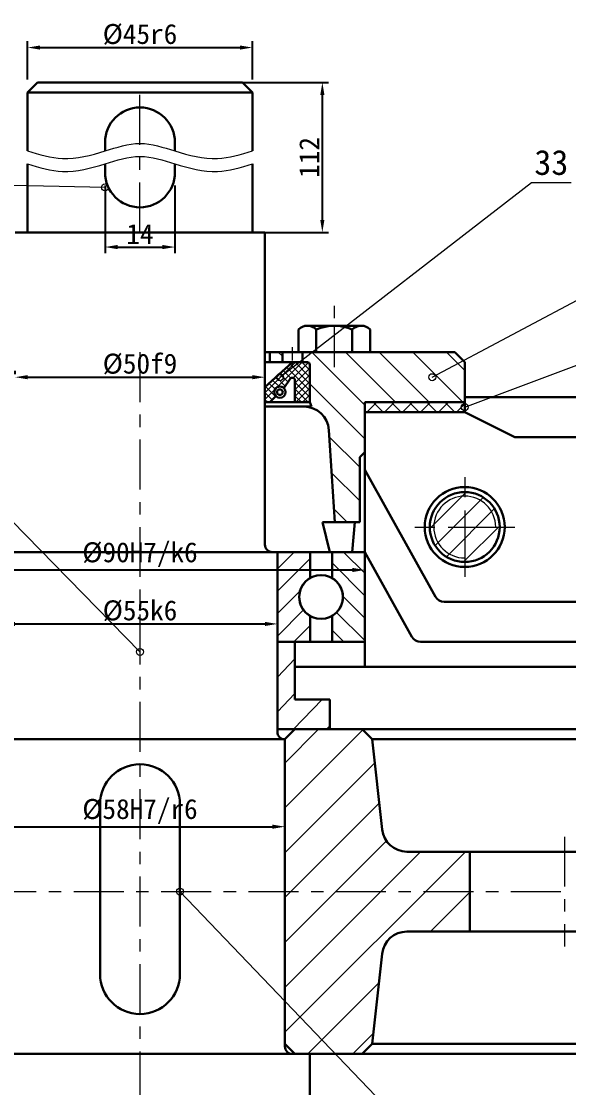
# Model space of a CAD drawing. Header units: millimetres. Extents: x 0 to 1189, y 0 to 841.
# Drawn here: x 405.2 to 514.7, y 177.4 to 390.9 of the extents above; entities that cross this region are included whole.
import ezdxf
from ezdxf.enums import TextEntityAlignment as Align

# ---------------------------------------------------------------- set-up
doc = ezdxf.new("R2010")
doc.units = ezdxf.units.MM
for name, color, linetype, lineweight in [('剖面线', 7, 'Continuous', 15), ('尺寸', 3, 'Continuous', 15), ('文字', 7, 'Continuous', 15), ('标注', 7, 'Continuous', 15), ('粗实线', 7, 'Continuous', 30), ('细实线', 7, 'Continuous', 15)]:
    doc.layers.add(name, color=color, linetype=linetype, lineweight=lineweight)
doc.styles.get("Standard").update_dxf_attribs({"font": ''})
doc.styles.get('Standard').set_extended_font_data('SimSun')
doc.dimstyles.new('ISO-25', dxfattribs={"dimtxt": 2.5, "dimasz": 2.5, "dimexe": 1.25, "dimexo": 0.625, "dimtad": 1, "dimtxsty": 'Standard', "dimcen": 2.5, "dimadec": 0, "dimazin": 0, "dimtfac": 1, "dimtmove": 0, "dimatfit": 3, "dimfxl": 1, "dimarcsym": 0})
pattern_1 = [(45, (0, 0), (-2.245064030267288, 2.245064030267288), [])]
pattern_2 = [(135, (0, 0), (-3.367596045400933, -3.367596045400932), [])]

# ---------------------------------------------------------------- blocks, each defined once
blk = doc.blocks.new('*D18')
at = {"layer": 'Defpoints', "color": 0, "transparency": 16777216}
for p in [(451.433311814071, 385.666666666667), (406.433311814071, 378.666666666667), (451.433311814071, 378.666666666667)]:
    blk.add_point(p, dxfattribs=at)
at = {"layer": '尺寸', "color": 0, "lineweight": -2, "transparency": 16777216}
for p, q in [((406.433311814071, 379.291666666667), (406.433311814071, 386.916666666667)), ((451.433311814071, 379.291666666667), (451.433311814071, 386.916666666667)), ((408.933311814071, 385.666666666667), (448.933311814071, 385.666666666667))]:
    blk.add_line(p, q, dxfattribs=at)
at = {"layer": '尺寸', "color": 0, "transparency": 16777216}
for points in [[(408.933311814071, 386.0833333333337), (408.933311814071, 385.2500000000003), (406.433311814071, 385.666666666667)], [(448.933311814071, 386.0833333333337), (448.933311814071, 385.2500000000003), (451.433311814071, 385.666666666667)]]:
    blk.add_solid(points, dxfattribs=at)
at = {"layer": '尺寸', "color": 0, "transparency": 16777216, "insert": (428.933311814071, 388.291666666667), "char_height": 4, "attachment_point": 5}
blk.add_mtext('%%c45r6', dxfattribs=at)
blk = doc.blocks.new('*D19')
at = {"layer": 'Defpoints', "color": 0, "transparency": 16777216}
for p in [(428.933311814071, 378.666666666667), (465.433311814071, 378.666666666667), (428.933311814071, 348.666666666667)]:
    blk.add_point(p, dxfattribs=at)
at = {"layer": '尺寸', "color": 0, "lineweight": -2, "transparency": 16777216}
for p, q in [((429.558311814071, 378.666666666667), (466.683311814071, 378.666666666667)), ((465.433311814071, 351.166666666667), (465.433311814071, 376.166666666667)), ((429.558311814071, 348.666666666667), (466.683311814071, 348.666666666667))]:
    blk.add_line(p, q, dxfattribs=at)
at = {"layer": '尺寸', "color": 0, "transparency": 16777216}
for points in [[(465.0166451474043, 376.166666666667), (465.8499784807377, 376.166666666667), (465.433311814071, 378.666666666667)], [(465.0166451474043, 351.166666666667), (465.8499784807377, 351.166666666667), (465.433311814071, 348.666666666667)]]:
    blk.add_solid(points, dxfattribs=at)
at = {"layer": '尺寸', "color": 0, "transparency": 16777216, "insert": (462.8083118140709, 363.6666666666671), "char_height": 4, "attachment_point": 5, "rotation": 90}
blk.add_mtext('112', dxfattribs=at)
blk = doc.blocks.new('*D20')
at = {"layer": 'Defpoints', "color": 0, "transparency": 16777216}
for p in [(421.933311814071, 358.666666666667), (435.933311814071, 358.666666666667), (435.933311814071, 345.723023899547)]:
    blk.add_point(p, dxfattribs=at)
at = {"layer": '尺寸', "color": 0, "lineweight": -2, "transparency": 16777216}
for p, q in [((421.933311814071, 358.041666666667), (421.933311814071, 344.473023899547)), ((435.933311814071, 358.041666666667), (435.933311814071, 344.473023899547)), ((424.433311814071, 345.723023899547), (433.433311814071, 345.723023899547))]:
    blk.add_line(p, q, dxfattribs=at)
at = {"layer": '尺寸', "color": 0, "transparency": 16777216}
for points in [[(424.433311814071, 346.1396905662137), (424.433311814071, 345.3063572328803), (421.933311814071, 345.723023899547)], [(433.433311814071, 346.1396905662137), (433.433311814071, 345.3063572328803), (435.933311814071, 345.723023899547)]]:
    blk.add_solid(points, dxfattribs=at)
at = {"layer": '尺寸', "color": 0, "transparency": 16777216, "insert": (428.933311814071, 348.348023899547), "char_height": 4, "attachment_point": 5}
blk.add_mtext('14', dxfattribs=at)
blk = doc.blocks.new('*D25')
at = {"layer": 'Defpoints', "color": 0, "transparency": 16777216}
for p in [(401.433311814071, 270.266666666667), (456.433311814071, 270.266666666667), (456.433311814071, 270.266666666667)]:
    blk.add_point(p, dxfattribs=at)
at = {"layer": '尺寸', "color": 0, "lineweight": -2, "transparency": 16777216}
for p, q in [((401.433311814071, 270.891666666667), (401.433311814071, 271.516666666667)), ((456.433311814071, 270.891666666667), (456.433311814071, 271.516666666667)), ((403.933311814071, 270.266666666667), (453.933311814071, 270.266666666667))]:
    blk.add_line(p, q, dxfattribs=at)
at = {"layer": '尺寸', "color": 0, "transparency": 16777216}
for points in [[(403.933311814071, 270.6833333333337), (403.933311814071, 269.8500000000003), (401.433311814071, 270.266666666667)], [(453.933311814071, 270.6833333333337), (453.933311814071, 269.8500000000003), (456.433311814071, 270.266666666667)]]:
    blk.add_solid(points, dxfattribs=at)
at = {"layer": '尺寸', "color": 0, "transparency": 16777216, "insert": (428.933311814071, 272.891666666667), "char_height": 4, "attachment_point": 5}
blk.add_mtext('%%c55k6', dxfattribs=at)
blk = doc.blocks.new('*D26')
at = {"layer": 'Defpoints', "color": 0, "transparency": 16777216}
for p in [(383.933311814071, 281.066666666667), (473.933311814071, 281.066666666667), (473.933311814071, 281.066666666667)]:
    blk.add_point(p, dxfattribs=at)
at = {"layer": '尺寸', "color": 0, "lineweight": -2, "transparency": 16777216}
for p, q in [((383.933311814071, 281.691666666667), (383.933311814071, 282.316666666667)), ((473.933311814071, 281.691666666667), (473.933311814071, 282.316666666667)), ((386.433311814071, 281.066666666667), (471.433311814071, 281.066666666667))]:
    blk.add_line(p, q, dxfattribs=at)
at = {"layer": '尺寸', "color": 0, "transparency": 16777216}
for points in [[(386.433311814071, 281.4833333333337), (386.433311814071, 280.6500000000003), (383.933311814071, 281.066666666667)], [(471.433311814071, 281.4833333333337), (471.433311814071, 280.6500000000003), (473.933311814071, 281.066666666667)]]:
    blk.add_solid(points, dxfattribs=at)
at = {"layer": '尺寸', "color": 0, "transparency": 16777216, "insert": (428.933311814071, 284.1274208566111), "char_height": 4, "attachment_point": 5}
blk.add_mtext('%%c90H7/k6', dxfattribs=at)
blk = doc.blocks.new('*D27')
at = {"layer": 'Defpoints', "color": 0, "transparency": 16777216}
for p in [(399.933311814071, 229.666666666667), (457.933311814071, 229.666666666667), (457.933311814071, 229.666666666667)]:
    blk.add_point(p, dxfattribs=at)
at = {"layer": '尺寸', "color": 0, "lineweight": -2, "transparency": 16777216}
for p, q in [((399.933311814071, 230.291666666667), (399.933311814071, 230.916666666667)), ((457.933311814071, 230.291666666667), (457.933311814071, 230.916666666667)), ((402.433311814071, 229.666666666667), (455.433311814071, 229.666666666667))]:
    blk.add_line(p, q, dxfattribs=at)
at = {"layer": '尺寸', "color": 0, "transparency": 16777216}
for points in [[(402.433311814071, 230.0833333333337), (402.433311814071, 229.2500000000003), (399.933311814071, 229.666666666667)], [(455.433311814071, 230.0833333333337), (455.433311814071, 229.2500000000003), (457.933311814071, 229.666666666667)]]:
    blk.add_solid(points, dxfattribs=at)
at = {"layer": '尺寸', "color": 0, "transparency": 16777216, "insert": (428.933311814071, 232.7274208566111), "char_height": 4, "attachment_point": 5}
blk.add_mtext('%%c58H7/r6', dxfattribs=at)
blk = doc.blocks.new('*D29')
at = {"layer": 'Defpoints', "color": 0, "transparency": 16777216}
for p in [(403.933311814071, 319.666666666667), (453.933311814071, 319.666666666667), (453.933311814071, 319.666666666667)]:
    blk.add_point(p, dxfattribs=at)
at = {"layer": '尺寸', "color": 0, "lineweight": -2, "transparency": 16777216}
for p, q in [((403.933311814071, 320.291666666667), (403.933311814071, 320.916666666667)), ((453.933311814071, 320.291666666667), (453.933311814071, 320.916666666667)), ((406.433311814071, 319.666666666667), (451.433311814071, 319.666666666667))]:
    blk.add_line(p, q, dxfattribs=at)
at = {"layer": '尺寸', "color": 0, "transparency": 16777216}
for points in [[(406.433311814071, 320.0833333333337), (406.433311814071, 319.2500000000003), (403.933311814071, 319.666666666667)], [(451.433311814071, 320.0833333333337), (451.433311814071, 319.2500000000003), (453.933311814071, 319.666666666667)]]:
    blk.add_solid(points, dxfattribs=at)
at = {"layer": '尺寸', "color": 0, "transparency": 16777216, "insert": (428.933311814071, 322.291666666667), "char_height": 4, "attachment_point": 5}
blk.add_mtext('%%c50f9', dxfattribs=at)

msp = doc.modelspace()

# ---------------------------------------------------------------- hatches: boundary and pattern name
at = {"layer": '剖面线'}
h = msp.add_hatch(dxfattribs=at)
h.set_pattern_fill('ANSI31', color=256, scale=1.5, angle=90, style=0)
h.set_pattern_definition(pattern_2)
h.paths.add_polyline_path([(457.433311814071, 324.666666666667), (457.433311814071, 322.666666666667), (454.933311814071, 322.666666666667), (454.933311814071, 324.666666666667)], flags=16)
h = msp.add_hatch(dxfattribs=at)
h.set_pattern_fill('ANSI31', color=256, scale=1.5, angle=90, style=0)
h.set_pattern_definition(pattern_2)
edge = h.paths.add_edge_path(flags=16)
edge.add_arc((461.747456820861, 308.766666666667), 4.999999999999948, 3.715289105421256, 90)
edge.add_line((461.747456820861, 313.766666666667), (463.260885024911, 313.766666666667))
edge.add_line((463.260885024911, 313.766666666667), (462.933311814071, 314.666666666667))
edge.add_line((462.933311814071, 314.666666666667), (462.933311814071, 322.166666666667))
edge.add_arc((462.433311814071, 322.166666666667), 0.5, 0, 90)
edge.add_line((462.433311814071, 322.666666666667), (461.433311814071, 322.666666666667))
edge.add_line((461.433311814071, 322.666666666667), (461.433311814071, 324.666666666667))
edge.add_line((461.433311814071, 324.666666666667), (479.433311814071, 324.666666666667))
edge.add_line((479.433311814071, 324.666666666667), (488.433311814071, 324.666666666667))
edge.add_line((488.433311814071, 324.666666666667), (491.933311814071, 324.666666666667))
edge.add_line((491.933311814071, 324.666666666667), (493.933311814071, 322.666666666667))
edge.add_line((493.933311814071, 322.666666666667), (493.933311814071, 314.666666666667))
edge.add_line((493.933311814071, 314.666666666667), (488.433311814071, 314.666666666667))
edge.add_line((488.433311814071, 314.666666666667), (479.433311814071, 314.666666666667))
edge.add_line((479.433311814071, 314.666666666667), (473.933311814071, 314.666666666667))
edge.add_line((473.933311814071, 314.666666666667), (473.933311814071, 312.666666666667))
edge.add_line((473.933311814071, 312.666666666667), (473.933311814071, 304.666666666667))
edge.add_line((473.933311814071, 304.666666666667), (472.933311814071, 303.666666666667))
edge.add_line((472.933311814071, 303.666666666667), (472.933311814071, 290.666666666667))
edge.add_line((472.933311814071, 290.666666666667), (467.933311814071, 290.666666666667))
edge.add_line((467.933311814071, 290.666666666667), (466.736948633885, 309.090659641538))
h = msp.add_hatch(dxfattribs=at)
h.set_pattern_fill('ANSI37', color=256, scale=0.3, angle=90, style=0)
h.set_pattern_definition([(135, (0, 0), (-0.6735192090801865, -0.6735192090801864), []), (225, (0, 0), (0.6735192090801864, -0.6735192090801865), [])])
edge = h.paths.add_edge_path(flags=16)
edge.add_arc((462.433311814071, 322.166666666667), 0.5, 0, 90)
edge.add_line((462.433311814071, 322.666666666667), (459.433311814071, 322.666666666667))
edge.add_line((459.433311814071, 322.666666666667), (453.933311814071, 317.666666666667))
edge.add_line((453.933311814071, 317.666666666667), (453.933311814071, 314.666666666667))
edge.add_line((453.933311814071, 314.666666666667), (454.933311814071, 314.666666666667))
edge.add_line((454.933311814071, 314.666666666667), (456.137816685237, 315.871171537832))
edge.add_arc((456.933311814071, 316.666666666667), 1.12500000000019, 45, 225.0000000000368, ccw=False)
edge.add_line((457.728806942906, 317.462161795502), (459.021375354014, 319.341060691977))
edge.add_arc((459.433311814071, 319.057673407727), 0.5, 0, 145.474388524446, ccw=False)
edge.add_line((459.933311814071, 319.057673407727), (459.933311814071, 316.666666666667))
edge.add_line((459.933311814071, 316.666666666667), (459.933311814071, 314.666666666667))
edge.add_line((459.933311814071, 314.666666666667), (462.933311814071, 314.666666666667))
edge.add_line((462.933311814071, 314.666666666667), (462.933311814071, 322.166666666667))
h = msp.add_hatch(dxfattribs=at)
h.set_pattern_fill('ANSI37', color=256, scale=0.8, style=0)
h.set_pattern_definition([(45, (0, 0), (-1.79605122421383, 1.796051224213831), []), (135, (0, 0), (-1.796051224213831, -1.79605122421383), [])])
h.paths.add_polyline_path([(493.933311814071, 314.666666666667), (493.933311814071, 312.666666666667), (473.933311814071, 312.666666666667), (473.933311814071, 314.666666666667)], flags=16)
h = msp.add_hatch(dxfattribs=at)
h.set_pattern_fill('ANSI31', color=256, style=0)
h.set_pattern_definition(pattern_1)
edge = h.paths.add_edge_path(flags=16)
edge.add_arc((493.933311814071, 289.666666666667), 7, 0, 360)
h = msp.add_hatch(dxfattribs=at)
h.set_pattern_fill('ANSI31', color=256, style=0)
h.set_pattern_definition(pattern_1)
edge = h.paths.add_edge_path(flags=16)
edge.add_arc((493.933311814071, 289.666666666667), 7, 0, 360)
h = msp.add_hatch(dxfattribs=at)
h.set_pattern_fill('ANSI31', color=256, style=0)
h.set_pattern_definition(pattern_1)
edge = h.paths.add_edge_path(flags=16)
edge.add_line((456.433311814071, 275.666666666667), (456.433311814071, 266.666666666667))
edge.add_line((456.433311814071, 266.666666666667), (462.995811814071, 266.666666666667))
edge.add_line((462.995811814071, 266.666666666667), (462.995811814071, 271.87780552511))
edge.add_arc((465.183311814071, 275.666666666667), 4.375000000000064, 119.99999999999949, 240.0000000000008, ccw=False)
edge.add_line((462.995811814071, 279.455527808224), (462.995811814071, 284.666666666667))
edge.add_line((462.995811814071, 284.666666666667), (456.433311814071, 284.666666666667))
edge.add_line((456.433311814071, 284.666666666667), (456.433311814071, 275.666666666667))
h = msp.add_hatch(dxfattribs=at)
h.set_pattern_fill('ANSI31', color=256, angle=90, style=0)
h.set_pattern_definition([(135, (0, 0), (-2.245064030267288, -2.245064030267288), [])])
edge = h.paths.add_edge_path(flags=16)
edge.add_line((473.933311814071, 275.666666666667), (473.933311814071, 284.666666666667))
edge.add_line((473.933311814071, 284.666666666667), (467.370811814071, 284.666666666667))
edge.add_line((467.370811814071, 284.666666666667), (467.370811814071, 279.455527808224))
edge.add_arc((465.183311814071, 275.666666666667), 4.375000000000113, -60.000000000000796, 60.00000000000051, ccw=False)
edge.add_line((467.370811814071, 271.87780552511), (467.370811814071, 266.666666666667))
edge.add_line((467.370811814071, 266.666666666667), (473.933311814071, 266.666666666667))
edge.add_line((473.933311814071, 266.666666666667), (473.933311814071, 275.666666666667))
h = msp.add_hatch(dxfattribs=at)
h.set_pattern_fill('ANSI31', color=256, scale=1.5, angle=1.5, style=0)
h.set_pattern_definition([(46.50000000000001, (0, 0), (-3.454595441946019, 3.278288666741503), [])])
h.paths.add_polyline_path([(456.433311814071, 249.166666666667), (466.933311814071, 249.166666666667), (466.933311814071, 255.166666666667), (459.933311814071, 255.166666666667), (459.933311814071, 266.666666666667), (456.433311814071, 266.666666666667)], flags=16)
h = msp.add_hatch(dxfattribs=at)
h.set_pattern_fill('ANSI31', color=256, scale=2, style=0)
h.set_pattern_definition([(45, (0, 0), (-4.490128060534576, 4.490128060534577), [])])
edge = h.paths.add_edge_path(flags=16)
edge.add_line((457.933311814071, 247.166666666667), (459.933311814071, 249.166666666667))
edge.add_line((459.933311814071, 249.166666666667), (473.433311814071, 249.166666666667))
edge.add_line((473.433311814071, 249.166666666667), (475.433311814071, 247.166666666667))
edge.add_line((475.433311814071, 247.166666666667), (477.397802956379, 229.125421482207))
edge.add_arc((482.368421997334, 229.666666666667), 5.000000000000554, 186.2143900413611, 270)
edge.add_line((482.368421997334, 224.666666666667), (494.933311814071, 224.666666666667))
edge.add_line((494.933311814071, 224.666666666667), (494.933311814071, 208.666666666667))
edge.add_line((494.933311814071, 208.666666666667), (482.368421997334, 208.666666666667))
edge.add_arc((482.368421997334, 203.666666666667), 5, 90, 173.7856099586502)
edge.add_line((477.397802956379, 204.207911851126), (475.433311814071, 186.166666666667))
edge.add_line((475.433311814071, 186.166666666667), (473.433311814071, 184.166666666667))
edge.add_line((473.433311814071, 184.166666666667), (459.933311814071, 184.166666666667))
edge.add_line((459.933311814071, 184.166666666667), (457.933311814071, 186.166666666667))
edge.add_line((457.933311814071, 186.166666666667), (457.933311814071, 247.166666666667))

# ---------------------------------------------------------------- linework, layer by layer
for centre in [(421.933311814071, 357.666666666667), (456.933311814071, 319.666666666667), (487.433311814071, 319.666666666667), (493.933311814071, 313.666666666667), (428.933311814071, 264.666666666667), (436.933311814071, 216.666666666667)]:
    msp.add_circle(centre, 0.7, dxfattribs=at)
at = {"layer": '标注'}
for p, q in [((428.933311814071, 264.666666666667), (336.86665052722, 358.666666666667)), ((421.933311814071, 357.666666666667), (370.399981170646, 358.666666666667)), ((456.933311814071, 319.666666666667), (507.266645147405, 358.666666666667)), ((487.433311814071, 319.666666666667), (560.599978480738, 358.666666666667)), ((493.933311814071, 313.666666666667), (613.933311814071, 358.666666666667)), ((507.266645147405, 358.666666666667), (515.266645147405, 358.666666666667)), ((436.933311814071, 216.666666666667), (572.995811814071, 74.6666666666667))]:
    msp.add_line(p, q, dxfattribs=at)
at = {"layer": '粗实线'}
for p, q in [((406.433311814071, 376.666666666667), (408.433311814071, 378.666666666667)), ((408.433311814071, 378.666666666667), (449.433311814071, 378.666666666667)), ((449.433311814071, 378.666666666667), (451.433311814071, 376.666666666667)), ((406.433311814071, 364.961030943379), (406.433311814071, 376.666666666667)), ((406.433311814071, 376.666666666667), (451.433311814071, 376.666666666667)), ((451.433311814071, 376.666666666667), (451.433311814071, 364.961030943379)), ((421.933311814071, 364.961030943379), (421.933311814071, 366.666666666667)), ((435.933311814071, 364.961030943379), (435.933311814071, 366.666666666667)), ((406.433311814071, 348.666666666667), (406.433311814071, 362.372302389955)), ((421.933311814071, 362.372302389955), (421.933311814071, 360.666666666667)), ((435.933311814071, 362.372302389955), (435.933311814071, 360.666666666667)), ((451.433311814071, 362.372302389955), (451.433311814071, 348.666666666667)), ((403.933311814071, 348.666666666667), (453.933311814071, 348.666666666667)), ((453.933311814071, 348.666666666667), (453.933311814071, 286.166666666667)), ((460.634184779332, 324.666666666667), (460.634184779332, 329.222117788301)), ((473.216684779332, 329.966666666667), (462.431684779332, 329.966666666667)), ((464.229184779331, 324.666666666667), (464.229184779331, 329.222117788301)), ((471.419184779332, 324.666666666667), (471.419184779332, 329.222117788301)), ((475.014184779332, 324.666666666667), (475.014184779332, 329.222117788301)), ((453.933311814071, 324.666666666667), (453.933311814071, 313.766666666667)), ((454.933311814071, 324.666666666667), (453.933311814071, 324.666666666667)), ((454.933311814071, 322.666666666667), (454.933311814071, 324.666666666667)), ((454.933311814071, 324.666666666667), (457.433311814071, 324.666666666667)), ((457.433311814071, 324.666666666667), (457.433311814071, 322.666666666667)), ((457.433311814071, 324.666666666667), (461.433311814071, 324.666666666667)), ((467.824184779332, 324.666666666667), (460.634184779332, 324.666666666667)), ((460.634184779332, 324.666666666667), (460.634184779332, 324.666666666667)), ((479.433311814071, 324.666666666667), (461.433311814071, 324.666666666667)), ((461.433311814071, 324.666666666667), (461.433311814071, 322.666666666667)), ((467.824184779332, 324.666666666667), (475.014184779332, 324.666666666667)), ((475.014184779332, 324.666666666667), (475.014184779332, 324.666666666667)), ((488.433311814071, 324.666666666667), (479.433311814071, 324.666666666667)), ((491.933311814071, 324.666666666667), (488.433311814071, 324.666666666667)), ((493.933311814071, 322.666666666667), (491.933311814071, 324.666666666667)), ((459.433311814071, 322.666666666667), (453.933311814071, 317.666666666667)), ((459.433311814071, 322.666666666667), (453.933311814071, 322.666666666667)), ((453.933311814071, 322.666666666667), (453.933311814071, 317.666666666667)), ((461.433311814071, 322.666666666667), (453.933311814071, 322.666666666667)), ((457.433311814071, 322.666666666667), (454.933311814071, 322.666666666667)), ((457.433311814071, 322.666666666667), (461.433311814071, 322.666666666667)), ((462.433311814071, 322.666666666667), (459.433311814071, 322.666666666667)), ((462.433311814071, 322.666666666667), (461.433311814071, 322.666666666667)), ((493.933311814071, 314.666666666667), (493.933311814071, 322.666666666667)), ((462.933311814071, 322.166666666667), (462.933311814071, 314.666666666667)), ((462.933311814071, 322.166666666667), (462.933311814071, 314.666666666667)), ((459.021375354014, 319.341060691977), (457.728806942906, 317.462161795502)), ((459.933311814071, 319.057673407727), (459.933311814071, 316.666666666667)), ((453.933311814071, 317.666666666667), (453.933311814071, 314.666666666667)), ((457.728806942906, 317.462161795502), (457.728806942906, 317.462161795502)), ((459.933311814071, 316.666666666667), (459.933311814071, 314.666666666667)), ((453.933311814071, 314.666666666667), (454.933311814071, 314.666666666667)), ((462.933311814071, 314.666666666667), (453.933311814071, 314.666666666667)), ((454.933311814071, 314.666666666667), (456.137816685237, 315.871171537832)), ((459.933311814071, 314.666666666667), (462.933311814071, 314.666666666667)), ((462.933311814071, 314.666666666667), (463.260885024911, 313.766666666667)), ((473.933311814071, 312.666666666667), (473.933311814071, 314.666666666667)), ((473.933311814071, 314.666666666667), (479.433311814071, 314.666666666667)), ((473.933311814071, 312.666666666667), (473.933311814071, 314.666666666667)), ((473.933311814071, 314.666666666667), (493.933311814071, 314.666666666667)), ((479.433311814071, 314.666666666667), (488.433311814071, 314.666666666667)), ((488.433311814071, 314.666666666667), (493.933311814071, 314.666666666667)), ((561.933311814071, 315.666666666667), (493.933311814071, 315.666666666667)), ((493.933311814071, 314.666666666667), (493.933311814071, 312.666666666667)), ((463.260885024911, 313.766666666667), (453.933311814071, 313.766666666667)), ((461.747456820861, 313.766666666667), (463.260885024911, 313.766666666667)), ((473.933311814071, 312.666666666667), (473.933311814071, 261.666666666667)), ((493.933311814071, 312.666666666667), (473.933311814071, 312.666666666667)), ((473.933311814071, 304.666666666667), (473.933311814071, 312.666666666667)), ((493.933311814071, 312.666666666667), (473.933311814071, 312.666666666667)), ((503.933311814071, 307.666666666667), (493.933311814071, 312.666666666667)), ((466.736948633885, 309.090659641538), (467.933311814071, 290.666666666667)), ((593.933311814071, 307.666666666667), (503.933311814071, 307.666666666667)), ((472.933311814071, 303.666666666667), (473.933311814071, 304.666666666667)), ((472.933311814071, 290.666666666667), (472.933311814071, 303.666666666667)), ((488.069030751814, 275.695380804309), (473.933311814071, 301.139674892246)), ((467.933311814071, 290.666666666667), (465.433311814071, 290.666666666667)), ((465.433311814071, 290.666666666667), (466.933311814071, 284.666666666667)), ((467.933311814071, 290.666666666667), (472.933311814071, 290.666666666667)), ((471.933311814071, 290.666666666667), (471.433311814071, 284.666666666667)), ((401.433311814071, 284.666666666667), (456.433311814071, 284.666666666667)), ((456.433311814071, 284.666666666667), (456.433311814071, 248.666666666667)), ((462.995811814071, 284.666666666667), (456.433311814071, 284.666666666667)), ((456.433311814071, 284.666666666667), (456.433311814071, 275.666666666667)), ((462.995811814071, 279.455527808224), (462.995811814071, 284.666666666667)), ((462.995811814071, 284.666666666667), (467.370811814071, 284.666666666667)), ((473.933311814071, 284.666666666667), (467.370811814071, 284.666666666667)), ((467.370811814071, 284.666666666667), (467.370811814071, 279.455527808224)), ((483.361803959825, 267.695380804309), (473.933311814071, 284.666666666667)), ((473.933311814071, 275.666666666667), (473.933311814071, 284.666666666667)), ((456.433311814071, 275.666666666667), (456.433311814071, 266.666666666667)), ((473.933311814071, 266.666666666667), (473.933311814071, 275.666666666667)), ((489.817345304057, 274.666666666667), (532.433311814071, 274.666666666667)), ((462.995811814071, 266.666666666667), (462.995811814071, 271.87780552511)), ((467.370811814071, 271.87780552511), (467.370811814071, 266.666666666667)), ((456.433311814071, 266.666666666667), (462.995811814071, 266.666666666667)), ((459.933311814071, 266.666666666667), (456.433311814071, 266.666666666667)), ((456.433311814071, 266.666666666667), (456.433311814071, 249.166666666667)), ((459.933311814071, 255.166666666667), (459.933311814071, 266.666666666667)), ((462.995811814071, 266.666666666667), (467.370811814071, 266.666666666667)), ((467.370811814071, 266.666666666667), (473.933311814071, 266.666666666667)), ((485.110118512068, 266.666666666667), (532.433311814071, 266.666666666667)), ((473.933311814071, 261.666666666667), (459.933311814071, 261.666666666667)), ((570.933311814071, 261.666666666667), (473.933311814071, 261.666666666667)), ((466.933311814071, 255.166666666667), (459.933311814071, 255.166666666667)), ((466.933311814071, 249.166666666667), (466.933311814071, 255.166666666667)), ((456.433311814071, 249.166666666667), (466.933311814071, 249.166666666667)), ((457.933311814071, 247.166666666667), (459.933311814071, 249.166666666667)), ((459.933311814071, 249.166666666667), (473.433311814071, 249.166666666667)), ((473.433311814071, 249.166666666667), (475.433311814071, 247.166666666667)), ((553.933311814071, 249.166666666667), (473.433311814071, 249.166666666667)), ((399.933311814071, 247.166666666667), (457.933311814071, 247.166666666667)), ((457.933311814071, 186.166666666667), (457.933311814071, 247.166666666667)), ((457.933311814071, 247.166666666667), (457.933311814071, 185.666666666667)), ((477.397802956379, 229.125421482207), (475.433311814071, 247.166666666667)), ((551.933311814071, 247.166666666667), (475.433311814071, 247.166666666667)), ((420.933311814071, 234.166666666667), (420.933311814071, 200.166666666667)), ((436.933311814071, 234.166666666667), (436.933311814071, 200.166666666667)), ((482.368421997334, 224.666666666667), (494.933311814071, 224.666666666667)), ((494.933311814071, 224.666666666667), (494.933311814071, 208.666666666667)), ((494.933311814071, 224.666666666667), (532.933311814071, 224.666666666667)), ((482.368421997334, 208.666666666667), (494.933311814071, 208.666666666667)), ((494.933311814071, 208.666666666667), (532.933311814071, 208.666666666667)), ((477.397802956379, 204.207911851126), (475.433311814071, 186.166666666667)), ((459.933311814071, 184.166666666667), (457.933311814071, 186.166666666667)), ((475.433311814071, 186.166666666667), (473.433311814071, 184.166666666667)), ((551.933311814071, 186.166666666667), (475.433311814071, 186.166666666667)), ((394.933311814071, 184.166666666667), (462.933311814071, 184.166666666667)), ((473.433311814071, 184.166666666667), (459.933311814071, 184.166666666667)), ((462.933311814071, 184.166666666667), (462.933311814071, 166.666666666667)), ((553.933311814071, 184.166666666667), (473.433311814071, 184.166666666667))]:
    msp.add_line(p, q, dxfattribs=at)
for centre, radius in [((456.933311814071, 316.666666666667), 1.125), ((456.933311814071, 316.666666666667), 0.5625), ((493.933311814071, 289.666666666667), 8), ((493.933311814071, 289.666666666667), 8), ((493.933311814071, 289.666666666667), 7), ((493.933311814071, 289.666666666667), 7), ((465.183311814071, 275.666666666667), 4.375)]:
    msp.add_circle(centre, radius, dxfattribs=at)
for centre, radius, start, end in [((428.933311814071, 366.666666666667), 7, 0, 180), ((428.933311814071, 360.666666666667), 7, 180, 0), ((462.431684779329, 327.424617788299), 2.542048878368471, 45, 134.9999999999203), ((467.824184779332, 320.915294470755), 9.051372195911844, 66.59816098368609, 113.4018390163195), ((473.216684779333, 327.424617788303), 2.542048878363528, 44.99999999998278, 135.000000000048), ((462.433311814071, 322.166666666667), 0.5, 0, 90), ((462.433311814071, 322.166666666667), 0.5, 0, 90), ((459.433311814071, 319.057673407727), 0.5, 0, 145.474388524446), ((456.933311814071, 316.666666666667), 1.12500000000019, 45, 225.0000000000368), ((461.747456820861, 308.766666666667), 4.999999999999948, 3.715289105421256, 90), ((455.433311814071, 286.166666666667), 1.5, 180, 270), ((465.183311814071, 275.666666666667), 4.375000000000064, 119.9999999999995, 240.0000000000009), ((465.183311814071, 275.666666666667), 4.375000000000113, 299.9999999999991, 60.00000000000048), ((489.817345304057, 276.666666666667), 2.000000000000306, 209.0546040990964, 270), ((485.110118512068, 268.666666666667), 2.000000000000306, 209.0546040990964, 270), ((457.933311814071, 248.666666666667), 1.5, 180, 270), ((428.933311814071, 234.166666666667), 8, 0, 180), ((482.368421997334, 229.666666666667), 5.000000000000554, 186.2143900413611, 270), ((482.368421997334, 203.666666666667), 5, 90, 173.7856099586502), ((428.933311814071, 200.166666666667), 8, 180, 0), ((459.433311814071, 185.666666666667), 1.5, 180, 270)]:
    msp.add_arc(centre, radius, start, end, dxfattribs=at)
at = {"layer": '细实线'}
for p, q in [((428.933311814071, 378.666666666667), (428.933311814071, 378.666666666667)), ((428.933311814071, 366.166666666667), (428.933311814071, 376.166666666667)), ((428.933311814071, 361.166666666667), (428.933311814071, 363.666666666667)), ((428.933311814071, 348.666666666667), (428.933311814071, 358.666666666667)), ((467.824184779332, 333.966666666667), (467.824184779332, 331.506666666667)), ((467.824184779332, 329.866666666667), (467.824184779332, 321.666666666667)), ((428.933311814071, 324.666666666667), (428.933311814071, 314.666666666667)), ((459.433311814071, 323.0000000000003), (459.433311814071, 325.666666666667)), ((459.433311814071, 325.666666666667), (459.433311814071, 325.666666666667)), ((459.433311814071, 321.666666666667), (459.433311814071, 322.466666666667)), ((467.824184779332, 321.666666666667), (467.824184779332, 321.666666666667)), ((428.933311814071, 312.166666666667), (428.933311814071, 309.666666666667)), ((428.933311814071, 307.166666666667), (428.933311814071, 297.166666666667)), ((493.933311814071, 299.666666666667), (493.933311814071, 295.666666666667)), ((493.933311814071, 299.666666666667), (493.933311814071, 295.666666666667)), ((493.933311814071, 299.666666666667), (493.933311814071, 295.666666666667)), ((493.933311814071, 299.666666666667), (493.933311814071, 295.666666666667)), ((428.933311814071, 294.666666666667), (428.933311814071, 292.166666666667)), ((493.933311814071, 293.0000000000003), (493.933311814071, 279.666666666667)), ((493.933311814071, 293.0000000000003), (493.933311814071, 279.666666666667)), ((493.933311814071, 293.0000000000003), (493.933311814071, 279.666666666667)), ((493.933311814071, 293.0000000000003), (493.933311814071, 279.666666666667)), ((428.933311814071, 289.666666666667), (428.933311814071, 279.666666666667)), ((483.933311814071, 289.666666666667), (487.933311814071, 289.666666666667)), ((483.933311814071, 289.666666666667), (487.933311814071, 289.666666666667)), ((483.933311814071, 289.666666666667), (487.933311814071, 289.666666666667)), ((483.933311814071, 289.666666666667), (487.933311814071, 289.666666666667)), ((490.5999784807377, 289.666666666667), (503.933311814071, 289.666666666667)), ((490.5999784807377, 289.666666666667), (503.933311814071, 289.666666666667)), ((490.5999784807377, 289.666666666667), (503.933311814071, 289.666666666667)), ((490.5999784807377, 289.666666666667), (503.933311814071, 289.666666666667)), ((503.933311814071, 289.666666666667), (503.933311814071, 289.666666666667)), ((503.933311814071, 289.666666666667), (503.933311814071, 289.666666666667)), ((503.933311814071, 289.666666666667), (503.933311814071, 289.666666666667)), ((503.933311814071, 289.666666666667), (503.933311814071, 289.666666666667)), ((493.933311814071, 279.666666666667), (493.933311814071, 279.666666666667)), ((493.933311814071, 279.666666666667), (493.933311814071, 279.666666666667)), ((493.933311814071, 279.666666666667), (493.933311814071, 279.666666666667)), ((493.933311814071, 279.666666666667), (493.933311814071, 279.666666666667)), ((428.933311814071, 277.166666666667), (428.933311814071, 274.666666666667)), ((428.933311814071, 272.166666666667), (428.933311814071, 262.166666666667)), ((428.933311814071, 259.666666666667), (428.933311814071, 257.166666666667)), ((428.933311814071, 254.666666666667), (428.933311814071, 244.666666666667)), ((428.933311814071, 242.166666666667), (428.933311814071, 239.666666666667)), ((428.933311814071, 237.166666666667), (428.933311814071, 227.166666666667)), ((513.933311814071, 227.666666666667), (513.933311814071, 217.666666666667)), ((428.933311814071, 224.666666666667), (428.933311814071, 222.166666666667)), ((428.933311814071, 219.666666666667), (428.933311814071, 209.666666666667)), ((398.166666666667, 216.666666666667), (408.166666666667, 216.666666666667)), ((410.666666666667, 216.666666666667), (413.166666666667, 216.666666666667)), ((415.666666666667, 216.666666666667), (425.666666666667, 216.666666666667)), ((428.166666666667, 216.666666666667), (430.666666666667, 216.666666666667)), ((433.166666666667, 216.666666666667), (443.166666666667, 216.666666666667)), ((445.666666666667, 216.666666666667), (448.166666666667, 216.666666666667)), ((450.666666666667, 216.666666666667), (460.666666666667, 216.666666666667)), ((463.166666666667, 216.666666666667), (465.666666666667, 216.666666666667)), ((468.166666666667, 216.666666666667), (478.166666666667, 216.666666666667)), ((480.666666666667, 216.666666666667), (483.166666666667, 216.666666666667)), ((485.666666666667, 216.666666666667), (495.666666666667, 216.666666666667)), ((498.166666666667, 216.666666666667), (500.666666666667, 216.666666666667)), ((503.166666666667, 216.666666666667), (513.166666666667, 216.666666666667)), ((513.933311814071, 215.166666666667), (513.933311814071, 212.666666666667)), ((513.933311814071, 210.166666666667), (513.933311814071, 205.666666666667)), ((428.933311814071, 207.166666666667), (428.933311814071, 204.666666666667)), ((513.933311814071, 205.666666666667), (513.933311814071, 205.666666666667)), ((428.933311814071, 202.166666666667), (428.933311814071, 192.166666666667)), ((428.933311814071, 189.666666666667), (428.933311814071, 187.166666666667)), ((428.933311814071, 184.666666666667), (428.933311814071, 174.666666666667))]:
    msp.add_line(p, q, dxfattribs=at)
msp.add_arc((493.933311814071, 289.666666666667), 6.200000000000045, 0, 270, dxfattribs=at)
msp.add_arc((493.933311814071, 289.666666666667), 6.200000000000045, 0, 270, dxfattribs=at)
for points in [[(406.433311814071, 364.961030943379), (408.7614483896051, 364.2601871566286), (413.8965671433247, 362.7143516972361), (421.4700564848174, 364.7279857661008), (428.933311814071, 367.2467510129202), (436.3965671433245, 364.7279857661007), (443.9700564848174, 362.714351697236), (449.1051752385369, 364.2601871566286), (451.433311814071, 364.961030943379)], [(406.433311814071, 362.372302389955), (408.7614483896051, 361.6714586032047), (413.8965671433247, 360.1256231438121), (421.4700564848174, 362.1392572126768), (428.933311814071, 364.6580224594961), (436.3965671433245, 362.1392572126769), (443.9700564848174, 360.1256231438119), (449.1051752385369, 361.6714586032046), (451.433311814071, 362.372302389955)]]:
    msp.add_open_spline(points, degree=3, knots=[0, 0, 0, 0, 7.158910531638177, 15.79024878245421, 22.94915931409239, 30.10806984573057, 38.7394080965466, 45.89831862818478, 45.89831862818478, 45.89831862818478, 45.89831862818478], dxfattribs=at)

# ---------------------------------------------------------------- texts
at = {"layer": '文字'}
msp.add_text('33', height=5, dxfattribs=at).set_placement((511.266645147405, 362.666666666667), align=Align.MIDDLE_CENTER)

# ---------------------------------------------------------------- dimensions: what is measured, and where the dimension line sits
at = {"layer": '尺寸'}
for p1, p2, distance, override, picture, middle in [((406.433311814071, 378.666666666667), (451.433311814071, 378.666666666667), 7, {"dimtxt": 4, "dimdec": 0, "dimdsep": 46, "dimpost": '%%c<>r6', "dimtfac": 0.5, "dimfrac": 1}, '*D18', (428.933311814071, 388.291666666667)), ((421.933311814071, 358.666666666667), (435.933311814071, 358.666666666667), -12.943642767120025, {"dimtxt": 4, "dimdec": 0, "dimdsep": 46, "dimpost": '<>', "dimtfac": 0.5, "dimfrac": 1}, '*D20', (428.933311814071, 348.348023899547))]:
    dim = msp.add_aligned_dim(p1=p1, p2=p2, distance=distance, dimstyle='ISO-25', override=override, dxfattribs=at)
    dim.commit()
    dim.dimension.update_dxf_attribs({"geometry": picture, "text_midpoint": middle})
dim = msp.add_aligned_dim(p1=(428.933311814071, 348.666666666667), p2=(428.933311814071, 378.666666666667), distance=-36.5, text='112', dimstyle='ISO-25', override={"dimtxt": 4, "dimdec": 0, "dimdsep": 46, "dimpost": '<>', "dimtfac": 0.5, "dimfrac": 1}, dxfattribs=at)
dim.commit()
dim.dimension.update_dxf_attribs({"geometry": '*D19', "text_midpoint": (462.8083118140709, 363.6666666666671)})
for base, p1, p2, override, picture, middle in [((453.933311814071, 319.666666666667), (403.933311814071, 319.666666666667), (453.933311814071, 319.666666666667), {"dimtxt": 4, "dimdec": 0, "dimdsep": 46, "dimpost": '%%c<>f9'}, '*D29', (428.933311814071, 322.291666666667)), ((473.933311814071, 281.066666666667), (383.933311814071, 281.066666666667), (473.933311814071, 281.066666666667), {"dimtxt": 4, "dimdec": 0, "dimdsep": 46, "dimpost": '%%c<>H7/k6'}, '*D26', (428.933311814071, 284.1274208566111)), ((456.433311814071, 270.266666666667), (401.433311814071, 270.266666666667), (456.433311814071, 270.266666666667), {"dimtxt": 4, "dimdec": 0, "dimdsep": 46, "dimpost": '%%c<>k6'}, '*D25', (428.933311814071, 272.891666666667)), ((457.933311814071, 229.666666666667), (399.933311814071, 229.666666666667), (457.933311814071, 229.666666666667), {"dimtxt": 4, "dimdec": 0, "dimdsep": 46, "dimpost": '%%c<>H7/r6'}, '*D27', (428.933311814071, 232.7274208566111))]:
    dim = msp.add_linear_dim(base=base, p1=p1, p2=p2, dimstyle='ISO-25', override=override, dxfattribs=at)
    dim.commit()
    dim.dimension.update_dxf_attribs({"geometry": picture, "text_midpoint": middle})

doc.saveas('drawing.dxf')
